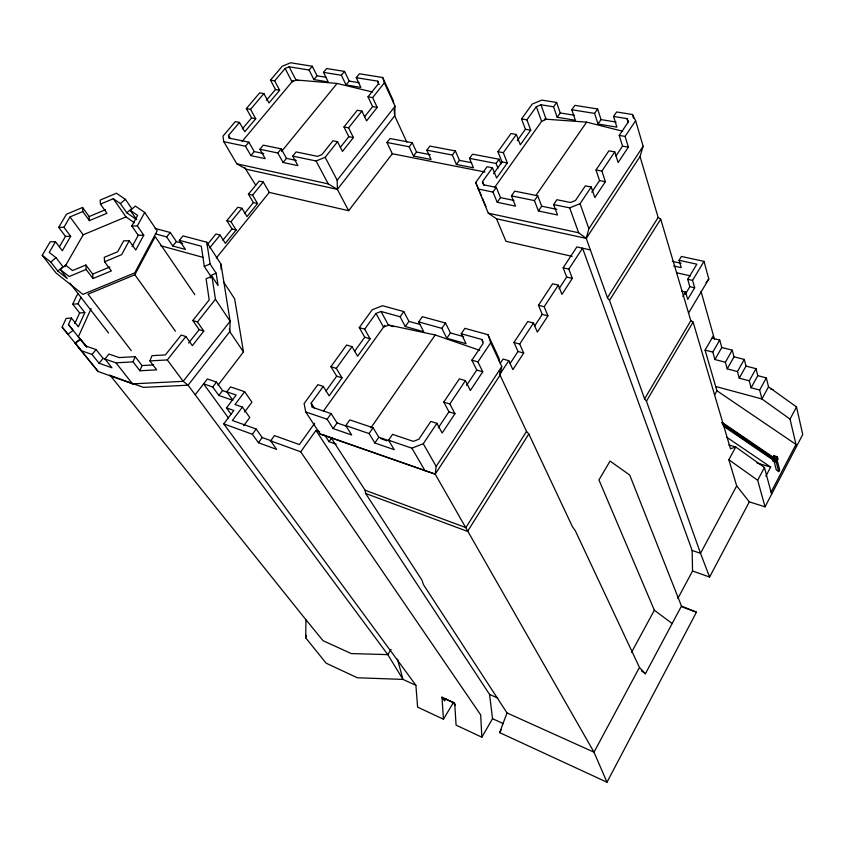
<?xml version="1.0" encoding="UTF-8"?>
<svg xmlns="http://www.w3.org/2000/svg" width="845" height="845" viewBox="0 0 845 845"><rect width="100%" height="100%" fill="white"/><g stroke="black" fill="none" stroke-linecap="round" stroke-linejoin="round"><path stroke-width="1.27" d="M415.867 685.316L402.97 679.412L357.329 677.764L326.149 663.188L305.689 637.806L305.974 619.807L109.85 374.926M359.062 82.704L349.186 81.078L344.549 71.402L326.656 68.54L323.498 72.364L341.38 75.268L346.059 84.933L360.868 87.405L356.263 77.677L359.421 73.779L382.722 77.508L384.38 82.842L395.059 106.248L394.689 115.818L406.783 142.118M672.166 623.525L654.357 610.217L598.947 479.928L610.079 461.085L629.726 475.048L681.471 606.055L696.438 612.202L606.985 782.227L594.003 752.187L435.196 474.151L436.178 466.419L501.772 366.561L490.681 342.785L488.019 334.704L464.887 328.346L461.212 333.733L466.049 343.672L446.804 338.243L441.861 328.356L418.676 321.913L422.363 316.674L445.537 323.033L450.448 332.941L463.673 336.637M501.772 366.561L500.039 375.191L435.196 474.151L320.202 434.034L305.7 411.937L304.126 403.572L317.847 384.676L323.244 386.429L329.149 395.84L342.056 377.863L336.299 368.378L330.902 366.677L346.619 345.024L352.016 346.64L357.593 356.22L370.099 338.803L364.66 329.159L359.273 327.596L372.17 309.819L382.479 305.71L403.794 311.573L408.938 321.375L420.018 324.459M500.282 363.265L503.06 359.051L508.806 360.688L512.894 369.624L523.699 353.052L517.996 351.467L513.982 342.468L527.766 321.522L533.491 323.033L537.336 332.117L547.93 315.861L542.258 314.393L538.476 305.267L552.619 283.772L558.323 285.156L561.936 294.366L572.329 278.406L568.822 269.132L582.554 248.187L692.15 550.444L692.551 571.019L709.61 577.04L700.516 553.317L646.446 401.153L644.598 398.851L609.509 300.355L607.439 297.725L586.25 238.396L588.88 228.689L643.14 146.269L635.63 120.677L632.451 114.487L616.618 111.973L613.565 116.452L616.861 127.141L597.996 124.014L594.595 113.399L597.647 108.973L574.896 105.361L571.822 109.744L575.35 120.275L557.182 117.265L553.549 106.797L556.633 102.467L541.846 100.122L532.287 104.019L521.545 118.913L525.4 129.264L517.203 140.724M305.689 637.806L306.386 635.334M493.564 173.732L502.014 161.944L497.927 151.677L511.003 133.542L516.369 134.482L503.303 152.681L507.349 162.958L496.617 178.02L492.455 167.775L487.079 166.729L475.714 182.488L488.294 213.183L496.511 218.792L586.25 238.396L640.014 156.536L643.14 146.269M606.985 782.227L499.627 732.615L507.021 712.948L423.503 584.708L421.961 580.135L365.642 493.469L365.103 490.237L331.039 437.689L320.202 434.034M153.6 364.924L142.034 365.568L135.189 356.653L119.198 357.583L108.973 354.044L104.938 358.967L111.941 367.776L99.076 363.223L92.031 354.446L81.3 350.686L75.311 343.313L80.56 339.363L86.116 346.123L96.066 349.566L103.058 358.364L115.976 362.832L133.045 361.861L139.911 370.765L156.663 369.856L149.882 360.91L151.994 355.682L165.419 354.9L181.231 335.042L185.868 336.532L192.354 345.626L203.803 331.103L197.445 321.956L192.797 320.508L209.201 299.912L206.095 278.744L211.968 276.326L218.063 285.557L216.151 273.231L210.099 263.999L206.793 242.219L183.016 235.882L179.341 240.307L185.435 249.455L172.76 245.99L166.623 236.885L155.459 233.875M139.911 370.765L142.034 365.568M133.045 361.861L135.189 356.653M91.102 308.594L78.31 336.923L86.76 347.126L80.56 339.363M78.321 293.775L76.684 295.697L72.754 304.189L77.972 303.809L84.838 312.597L78.384 326.804L71.424 318.047L66.174 318.407L62.139 327.121L98.136 371.504L132.538 383.862L183.196 381.327L188.108 385.193L387.823 654.632L402.97 679.412L397.488 659.184M74.782 323.603L79.641 312.956L84.838 312.597M98.136 371.504L75.004 342.986L80.169 339.099L68.424 324.586L71.424 318.047M77.972 303.809L80.993 297.26M771.084 492.17L795.99 444.428L716.93 390.77L705.079 350.126L713.465 335.623M771.633 494.219L764.44 467.475L735.763 447.005L728.844 459.712L736.682 485.886L749.314 501.867L765.063 506.82L802.75 434.499L796.497 406.92L768.527 386.852L766.32 377.895L757.775 375.666L756 368.663L745.998 366.086L744.265 359.431L734.03 356.822L732.235 350.147L721.799 347.506L719.729 340.049L712.018 338.127M772.932 460.8L773.333 460.145L772.953 460.863L773.988 460.916L776.323 469.968L778.699 471.584L779.639 469.788L777.073 459.743L777.907 458.993L777.337 456.744L773.893 455.73L772.362 458.624L772.953 460.863L776.386 461.877L777.907 458.993M777.073 459.743L776.132 461.55L778.699 471.584M709.61 577.04L749.314 501.867M765.845 476.21L770.661 467.063L726.52 437.108M765.063 506.82L757.669 480.266L764.44 467.475M796.476 446.53L790.043 419.109L796.497 406.92M641.355 670.782L645.39 673.771L681.471 606.055M131.292 350.664L87.986 294.208L134.851 274.762L155.195 236.632L194.836 294.683M736.682 485.886L700.516 553.317L692.15 550.444M499.817 371.346L500.039 375.191L526.519 431.383L528.812 433.981L572.361 526.572L575.265 530.671L639.454 667.434L594.003 752.187L507.021 712.948M677.848 598.461L692.551 571.019M42.25 255.306L56.055 273.019L82.926 294.387L134.735 272.893L157.191 230.843L144.706 212.444L135.38 206.106L130.32 210.384L137.64 215.401L131.809 226.016L137.344 225.911L143.766 235.195L135.76 250.025L129.232 240.762L123.666 240.836L117.677 251.747L104.273 257.334L104.59 261.76L111.339 270.928L92.982 278.554L86.127 269.449L85.873 265.003L72.522 270.558L65.519 265.098L60.28 269.523L67.262 278.544L57.798 271.055L50.816 262.066L42.25 255.306L50.193 241.807L55.474 241.744L62.329 250.743L70.684 236.304L63.945 227.273L58.696 227.368L66.406 214.271L82.578 207.469L89.147 216.563L89.401 220.629L106.945 213.278L100.471 204.11L100.175 200.064L116.42 193.241L125.43 199.357L131.778 208.599L126.792 212.813L120.402 203.582L113.314 198.712L100.471 204.11M132.073 246.666L138.253 235.28L143.766 235.195M631.532 652.351L654.357 610.217M768.527 386.852L761.926 398.967L715.683 386.482M129.232 240.762L121.648 254.651L104.59 261.76M137.344 225.911L144.706 212.444M790.043 419.109L761.926 398.967L759.655 390.052L766.32 377.895M759.655 390.052L751.099 387.77L757.775 375.666M751.099 387.77L749.272 380.81L756 368.663M749.272 380.81L739.248 378.159L745.998 366.086M739.248 378.159L737.474 371.557L744.265 359.431M737.474 371.557L727.218 368.874L734.03 356.822M714.553 394.985L716.93 390.77M727.218 368.874L725.38 362.23L732.235 350.147M64.907 266.724L83.19 234.804L125.947 216.901L134.387 222.763M499.627 732.615L501.444 729.446M725.38 362.23L714.923 359.526L721.799 347.506M714.923 359.526L712.8 352.101L719.729 340.049M481.851 737.199L492.55 718.694L489.551 694.4L315.967 430.411L300.704 451.8L480.689 714.902L481.851 737.199L456.078 725.137L454.695 702.998L441.956 697.167L443.456 719.232L417.61 707.128L415.888 685.242L223.777 423.873L233.843 410.48L226.492 407.882L236.167 395.069L226.798 391.837L230.548 386.894L244.649 391.71L251.937 402.167L244.617 411.969M59.477 246.666L65.466 236.389L70.684 236.304M55.474 241.744L49.232 252.391L56.023 257.683L62.963 266.693L57.798 271.055M63.945 227.273L70.008 216.911L82.81 211.535L82.578 207.469M644.598 398.851L690.819 320.709L660.705 219.119L658.16 217.45L640.014 156.536M646.446 401.153L693.122 322.082L690.819 320.709M688.58 313.02L708.807 278.987L704.001 261.369L681.408 256.457L679.063 260.292L681.218 267.664L673.718 265.995M443.456 719.232L453.511 702.343M704.001 261.369L692.562 280.403L694.664 287.786L687.714 299.405L685.559 292.064L681.915 291.219M682.866 296.532L685.559 292.064M685.422 294.049L689.847 286.677L687.714 279.304L696.84 264.179L679.063 260.292M441.956 697.167L444.47 700.685L445.79 698.498M444.47 700.685L445.463 699.1L451.832 702.015L455.392 705.015M528.812 433.981L467.549 531.399L365.642 493.469M526.519 431.383L465.87 527.586L365.103 490.237M609.509 300.355L660.705 219.119M391.098 649.435L387.823 654.632L351.245 653.565L323.043 640.679L305.974 619.807M607.439 297.725L658.16 217.45M510.074 363.572L517.996 351.467M534.484 326.276L542.258 314.393M559.041 288.726L566.678 277.054L563.129 267.802L576.881 246.92L590.37 249.94M499.786 374.43L508.806 360.688M523.699 353.052L519.707 344.052L533.491 323.033M547.93 315.861L544.18 306.714L558.323 285.156M461.212 333.733L481.882 339.479L483.15 343.387L471.901 360.16L477.921 361.892L482.738 371.821L470.359 390.485L465.405 380.641L459.374 378.835L443.794 402.072L449.836 403.963L454.959 413.701L442.167 432.999L436.886 423.356L430.834 421.391L418.856 439.242L413.374 441.375L392.566 434.351L388.563 440.213L394.224 449.677L374.863 442.991L369.085 433.559L345.774 425.605L349.777 419.902L373.089 427.771L378.813 437.224L389.714 440.953M438.28 427.823L448.959 411.79L443.794 402.072M466.546 385.383L476.749 370.068L471.901 360.16M591.796 192.174L599.549 180.566L596.021 169.961L608.886 150.833L614.748 151.868L601.904 171.06L605.39 181.686L594.838 197.572L591.236 186.998L585.342 185.858L575.508 200.476L570.502 202.483L556.908 199.716L553.623 204.553L557.499 214.979L538.423 210.965L534.431 200.603L537.737 195.818L514.742 191.139L511.426 195.86L515.556 206.148L497.209 202.282L492.984 192.058L478.048 188.984M635.63 120.677L625.099 136.415L628.353 147.136L618.117 162.546L614.748 151.868M388.563 440.213L411.885 448.167L423.271 443.741L436.886 423.356M449.836 403.963L465.405 380.641M477.921 361.892L490.681 342.785M615.942 155.998L622.533 146.122L619.237 135.422L628.522 121.606L627.001 118.617L613.565 116.452M553.623 204.553L569.657 207.859L580.071 203.698L591.236 186.998M538.423 210.965L541.698 206.191L537.737 195.818M597.996 124.014L601.027 119.599L597.647 108.973M374.863 442.991L378.813 437.224M446.804 338.243L450.448 332.941M536.142 195.206L586.62 122.134L622.733 131.26M370.955 427.76L435.217 334.979L479.759 350.337M369.085 433.559L373.089 427.771M441.861 328.356L445.537 323.033M497.209 202.282L500.493 197.624L496.3 187.379L483.625 184.802L482.474 181.664L492.455 167.775M557.182 117.265L560.235 112.945L556.633 102.467M336.152 444.174L329.011 441.66L332 437.425M345.774 425.605L351.668 434.995L333.11 428.584L337.081 422.975L331.134 413.606L311.963 407.132L311.192 403.097L323.244 386.429M418.676 321.913L423.746 331.747L405.283 326.54L408.938 321.375M492.984 192.058L496.3 187.379M553.549 106.797L540.98 104.78L536.343 106.671L526.9 119.821L530.723 130.193L520.298 144.812L516.369 134.482M333.11 428.584L327.121 419.236L331.134 413.606M405.283 326.54L400.107 316.759L403.794 311.573M494.557 187.527L541.624 121.353L545.057 119.958M314.604 423.345L299.405 444.576L274.477 435.608L270.643 440.879L276.632 449.392L258.433 442.727L252.359 434.245L223.777 423.873M323.508 410.976L384.855 325.283M497.958 168.229L496.036 163.455L499.068 159.23L472.566 154.191L469.524 158.353L473.496 167.828L456.406 164.469L452.339 155.047L426.852 150.156L429.904 146.09L455.392 150.928L459.426 160.36L471.626 162.726M326.054 390.918L336.69 376.162L330.902 366.677M354.435 351.531L364.734 337.239L359.273 327.596M336.299 368.378L352.016 346.64M364.66 329.159L376.014 313.442L381.01 311.456L400.107 316.759M258.433 442.727L262.225 437.541L256.193 429.038L232.375 420.472L242.399 407.1L235.005 404.512L244.649 391.71M456.406 164.469L459.426 160.36M252.359 434.245L256.193 429.038M452.339 155.047L455.392 150.928M243.687 425.7L249.771 417.514L242.399 407.1M426.852 150.156L431.024 159.483L413.48 156.04L416.511 152.026L412.275 142.742L390.052 138.527L386.978 142.488L392.312 153.748L484.988 172.031M228.435 417.99L203.603 383.841L212.739 386.989L218.855 395.46L222.573 390.58L227.242 392.196M413.48 156.04L409.212 146.766L412.275 142.742M212.739 386.989L216.5 382.088L222.573 390.58M207.152 244.796L215.95 234.002L220.101 235.09L225.34 243.371L236.135 230.02L231.995 228.963L226.84 220.661L237.783 207.247L241.945 208.25L246.983 216.605L257.535 203.56L253.394 202.568L248.43 194.192L259.13 181.083L263.281 182.024L269.28 192.406L348.626 210.722L392.312 153.748M218.021 385.183L243.476 351.932L234.667 298.887L223.45 281.712M705.997 282.652L708.807 278.987M195.195 394.742L207.363 378.972L216.5 382.088M326.159 77.296L317.044 75.796L312.27 66.237L290.585 62.773L282.262 66.248L270.474 80.138L274.657 80.856L279.653 90.278L268.974 102.984L263.883 93.584L259.711 92.834L246.36 108.572L250.542 109.354L255.75 118.722L244.807 131.757L239.484 122.419L235.311 121.596L222.922 136.203L223.809 141.717L236.832 163.835L246.37 169.243L337.387 189.375L394.689 115.818L394.14 109.596M348.626 210.722L337.387 189.375L337.187 180.249L395.059 106.248M188.551 343.081L199.177 329.634L203.803 331.103M356.263 77.677L377.662 81.152L378.444 83.729L368.019 96.805L372.634 97.597L377.229 107.4L366.603 120.867L361.903 111.096L357.277 110.272L343.968 126.961L348.594 127.838L353.411 137.566L342.489 151.403L337.556 141.706L332.93 140.798L321.945 154.561L317.572 156.357L296.109 151.931L292.729 156.114L297.926 165.652L283.086 162.493L277.815 152.998L259.901 149.259L263.291 145.16L281.205 148.857L286.444 158.353L296.331 160.444M149.882 360.91L167.299 359.928L185.868 336.532M197.445 321.956L215.454 299.278L211.968 276.326M340.218 147.516L348.805 136.679L353.411 137.566M364.448 116.927L372.634 106.597L377.229 107.4M292.729 156.114L316.093 160.994L325.177 157.276L337.556 141.706M348.594 127.838L361.903 111.096M372.634 97.597L384.38 82.842M216.309 258.01L269.28 192.406M222.869 240.223L231.995 228.963M244.469 213.584L253.394 202.568M209.697 247.87L220.101 235.09M226.84 220.661L230.991 221.707L241.945 208.25M248.43 194.192L252.581 195.174L263.281 182.024M283.086 162.493L286.444 158.353M346.059 84.933L349.186 81.078M277.815 152.998L281.205 148.857M341.38 75.268L344.549 71.402M281.617 151.392L337.102 83.444L372.55 92.031M99.076 363.223L103.058 358.364M92.031 354.446L96.066 349.566M172.76 245.99L176.394 241.617L182.731 243.328M223.809 141.717L245.504 146.248L250.891 155.617L254.25 151.572L263.809 153.589M274.657 80.856L285.124 68.477L289.159 66.797L309.112 70.029L313.907 79.578L317.044 75.796M166.623 236.885L170.289 232.491L176.394 241.617M245.504 146.248L248.895 142.192L254.25 151.572M309.112 70.029L312.27 66.237M242.071 141.474L293.183 80.455M242.325 128.915L251.599 117.92L255.75 118.722M266.46 100.27L275.491 89.549L279.653 90.278M248.895 142.192L228.932 138.073L228.488 135.411L239.484 122.419M250.542 109.354L263.883 93.584M50.816 262.066L56.023 257.683M120.402 203.582L125.43 199.357M89.147 216.563L105.54 209.687M86.127 269.449L69.142 276.516L60.28 269.523M298.623 80.592L296.035 80.159L292.043 81.828L285.124 68.477M92.982 278.554L92.707 274.107L109.85 266.978M210.743 278.089L210.363 275.618L204.279 266.407L210.099 263.999M210.363 275.618L216.151 273.231M393.527 326.624L388.468 325.188L383.524 327.152L376.014 313.442M544.233 119.071L586.62 122.134M295.94 79.958L337.102 83.444M571.822 109.744L594.595 113.399M560.235 112.945L574.505 115.269M601.027 119.599L616.1 122.06M313.907 79.578L328.24 81.965L323.498 72.364M521.545 118.913L526.9 119.821M619.237 135.422L625.099 136.415M525.4 129.264L530.723 130.193M622.533 146.122L628.353 147.136M497.927 151.677L503.303 152.681M596.021 169.961L601.904 171.06M502.014 161.944L507.349 162.958M599.549 180.566L605.39 181.686M386.978 142.488L409.212 146.766M469.524 158.353L496.036 163.455M416.511 152.026L430.295 154.698M511.426 195.86L534.431 200.603M500.493 197.624L513.94 200.423M541.698 206.191L556.95 209.37M250.891 155.617L265.235 158.68L259.901 149.259M388.341 324.955L435.217 334.979M488.294 213.183L578.656 232.766L586.25 238.396M236.832 163.835L328.251 183.893L337.387 189.375M672.303 261.369L681.038 263.291M676.602 272.777L690.576 275.914M687.714 279.304L692.562 280.403M572.181 256.394L505.933 241.279L496.511 218.792M689.847 286.677L694.664 287.786M563.129 267.802L568.822 269.132M566.678 277.054L572.329 278.406M538.476 305.267L544.18 306.714M705.079 350.126L712.8 352.101M770.693 389.027L773.122 389.672M155.058 228.446L170.289 232.491M179.341 240.307L201.311 246.222L204.279 266.407M513.982 342.468L519.707 344.052M160.592 245.694L203.497 257.503M364.734 337.239L370.099 338.803M476.749 370.068L482.738 371.821M728.886 444.977L735.763 447.005L730.481 448.811L693.122 322.082M773.988 460.916L776.386 461.877L773.893 455.73M757.025 463.007L770.661 467.063M336.69 376.162L342.056 377.863M448.959 411.79L454.959 413.701M305.7 411.937L327.121 419.236M337.081 422.975L346.978 426.355M218.855 395.46L232.85 400.34L226.798 391.837M315.967 430.411L319.663 431.7M331.039 437.689L435.196 474.151M110.927 375.708L143.418 387.369L188.108 385.193L229.766 331.62L230.125 321.216L221.01 264.2L206.793 242.219M262.225 437.541L271.942 441.058M270.643 440.879L300.704 451.8M681.999 606.858L696.438 612.202M380.62 438.46L386.714 440.879M489.551 694.4L497.8 698.086M492.55 718.694L503.293 723.605M722.19 422.447L773.83 457.684L773.355 458.032L721.683 422.775M727.207 426.736L730.481 428.964M735.932 432.682L738.118 434.172M745.744 439.368L749.019 441.608M754.469 445.315L756.645 446.804M763.183 451.262L767.545 454.24M722.475 424.612L773.069 459.12M724.239 426.672L772.235 459.395M126.792 212.813L135.707 218.961M728.844 459.712L757.669 480.266M244.627 167.426L255.655 185.129M639.454 667.434L645.39 673.771M68.424 324.586L73.156 330.353L67.938 334.261L62.139 327.121M115.976 362.832L132.538 383.862M72.754 304.189L79.641 312.956M69.934 283.138L108.54 332.983M58.696 227.368L65.466 236.389M85.873 265.003L92.707 274.107M167.299 359.928L183.196 381.327L230.125 321.216L215.454 299.278M70.008 216.911L83.19 234.804M226.492 407.882L231.065 414.219M82.81 211.535L89.401 220.629M134.851 274.762L175.411 331.187M192.797 320.508L199.177 329.634M113.314 198.712L125.947 216.901M131.809 226.016L138.253 235.28M130.32 210.384L136.7 219.647M243.476 351.932L229.766 331.62L229.354 329.032M324.776 435.164L329.011 441.66M311.192 403.097L314.741 408.589M230.991 221.707L236.135 230.02M252.581 195.174L257.535 203.56M228.488 135.411L230.4 138.696M411.885 448.167L425.014 470.739M423.271 443.741L436.178 466.419M246.36 108.572L251.599 117.92M381.01 311.456L388.468 325.188M270.474 80.138L275.491 89.549M316.093 160.994L328.251 183.893M325.177 157.276L337.187 180.249M289.159 66.797L296.035 80.159M343.968 126.961L348.805 136.679M368.019 96.805L372.634 106.597M481.882 339.479L482.97 341.781M488.019 334.704L499.099 358.502L499.247 361.068M377.662 81.152L379.225 84.563M382.722 77.508L393.379 100.904L393.601 103.386M475.714 182.488L481.344 195.797M482.368 198.216L485.949 206.687M482.474 181.664L483.984 185.266M499.068 159.23L500.979 164.004M569.657 207.859L578.656 232.766M536.343 106.671L541.624 121.353M540.98 104.78L546.208 119.483M580.071 203.698L588.88 228.689M627.001 118.617L628.12 122.324M632.451 114.487L633.528 118.142M701.044 291.493L714.521 339.373M221.01 264.2L221.126 269.397M777.337 456.744L775.805 459.638L772.362 458.624L774.685 457.029L777.337 456.744"/></g></svg>
